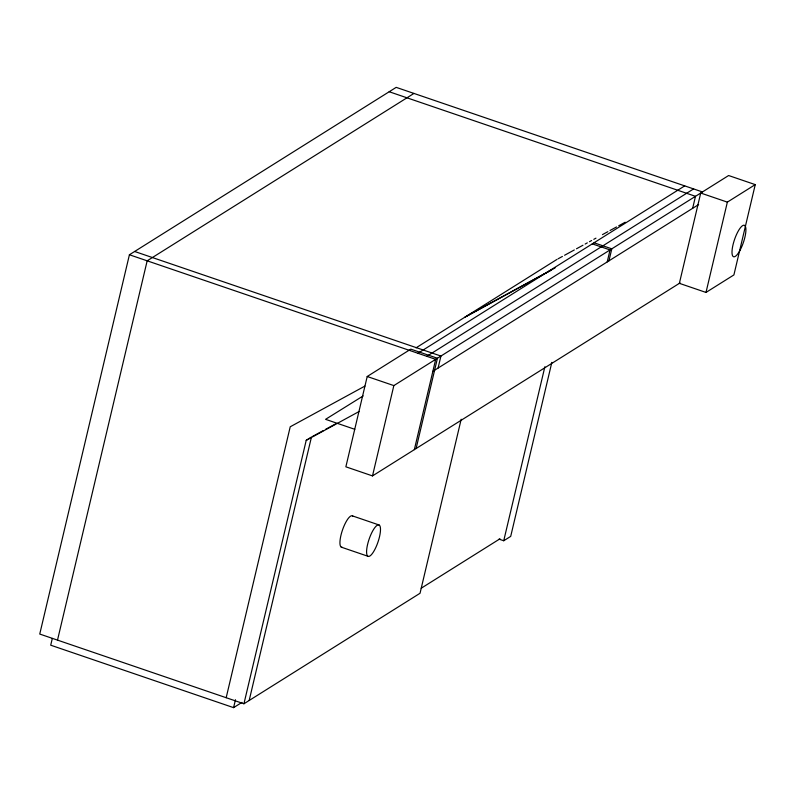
<?xml version="1.0" encoding="UTF-8"?>
<svg xmlns="http://www.w3.org/2000/svg" width="795" height="795" viewBox="0 0 795 795"><rect width="100%" height="100%" fill="white"/><g stroke="black" fill="none" stroke-linecap="round" stroke-linejoin="round"><path stroke-width="1.19" d="M702.462 191.943L396.178 87.361L129.416 254.758L39.75 634.052L243.936 703.774L420.038 593.269L461.18 419.253M52.311 638.425L50.711 645.192L233.591 707.639L241.978 702.373M57.508 640.114L147.164 260.82L413.937 93.432M226.178 697.712L290.225 426.786L364.915 386.092M233.591 707.639L235.459 699.729M243.936 703.774L306.214 440.331L311.451 437.041L249.173 700.494M416.093 448.549L437.439 358.247L410.806 349.144L367.21 376.502L345.865 466.814L372.497 475.907L680.063 282.911M372.497 475.907L393.843 385.595L728.618 175.526L755.25 184.619L733.904 274.931L706 292.431L679.367 283.338L700.723 193.036L727.355 202.129L755.25 184.619M414.344 449.642L435.69 359.34L129.416 254.758M438.085 368.055L440.927 356.051L134.643 251.478M499.041 539.149L503.732 540.749L544.873 366.734M551.839 362.361L510.708 536.377L503.732 540.749M607.221 261.923L610.053 249.928L592.295 243.866M608.96 260.83L611.792 248.835L594.044 242.773M692.654 208.31L695.486 196.315L389.202 91.743M706 292.431L727.355 202.129M416.014 347.852L556.997 259.389M417.941 353.278L684.704 185.881M426.816 356.309L693.588 188.912M432.858 371.335L698.626 204.563M421.211 588.23L499.966 538.811M363.146 395.94L325.572 419.333L354.769 429.3M558.08 258.802L562.413 256.437M564.569 255.265L574.318 249.958M576.484 248.775L582.973 245.238M585.14 244.055L587.306 242.873M589.473 241.7L591.629 240.517M593.795 239.335L595.962 238.162M602.461 234.624L607.867 231.673M610.033 230.49L616.532 226.953M618.699 225.78L625.188 222.232M466.327 316.281L555.089 267.925M464.588 317.374L551.183 270.201M312.524 436.455L323.346 430.562M325.513 429.38L335.261 424.073M306.214 440.331L359.251 411.432M367.21 376.502L393.843 385.595M352.453 515.895L379.086 524.988A16.616 4.661 -71.1 0 1 374.375 550.349A16.616 4.661 -71.1 0 1 367.141 546.553A16.616 4.661 -71.1 0 1 379.086 524.988M341.343 547.179L367.976 556.271M342.248 547.308A16.616 4.661 -71.1 0 1 342.466 530.076A16.616 4.661 -71.1 0 1 352.851 516.194M739.797 250.713A16.616 4.661 -71.1 0 0 744.508 225.353A16.616 4.661 -71.1 0 0 732.563 246.917A16.616 4.661 -71.1 0 0 739.797 250.713"/></g></svg>
